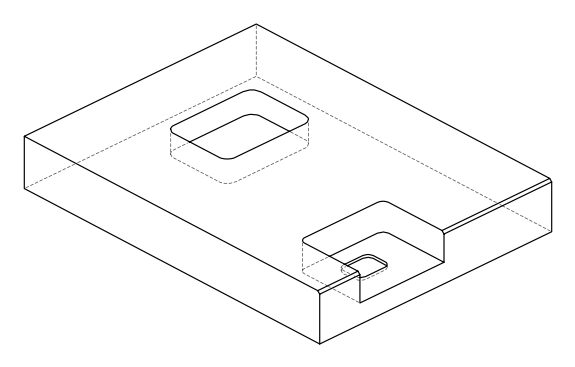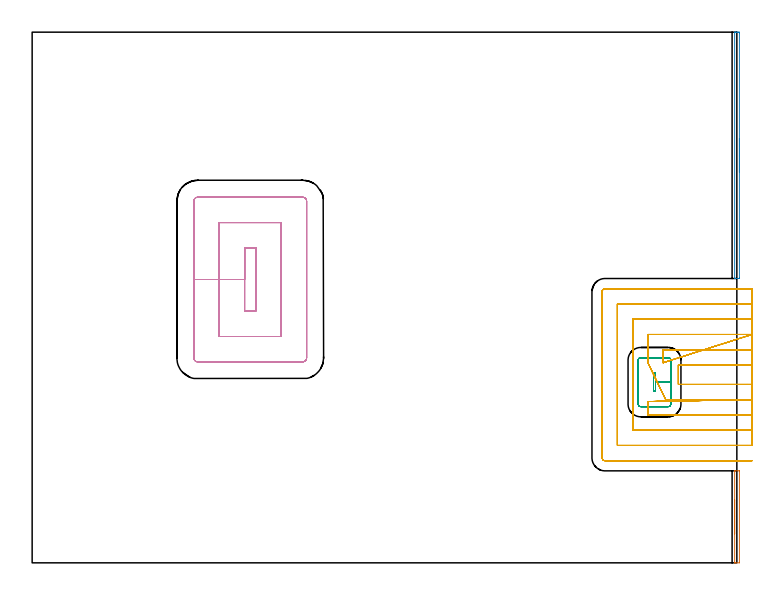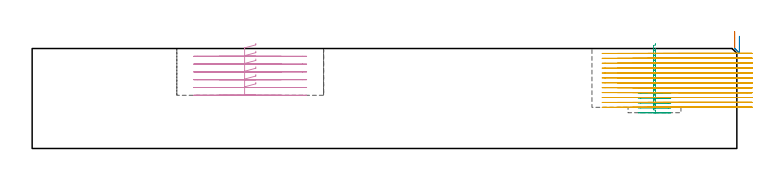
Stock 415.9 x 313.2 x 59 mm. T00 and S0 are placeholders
(PLAN: 5 operations, 3 tool changes, 57.3 min)
(1 AREA_MILL | FG_CHAMFER_SURFACE | UGT0205_001 | 0.59 min | 221 mm3)
(2 AREA_MILL_1 | FG_CHAMFER_SURFACE_1 | UGT0205_001 | 1.32 min | 574 mm3)
(3 MILL_RECTANGULAR_POCKET | POCKET_RECTANGULAR_STRAIGHT | NXT0201_011 | Follow Part, ap 3, ae 75% | 4.53 min | 46545 mm3)
(4 MILL_RECTANGULAR_POCKET_1 | POCKET_RECTANGULAR_STRAIGHT_1 | UGT0201_136 | Follow Part, ap 5, ae 75% | 8.53 min | 276510 mm3)
(5 MILL_SLOT | SLOT_PARTIAL_RECTANGULAR | NXT0201_011 | Follow Part, ap 3, ae 75% | 42.31 min | 293293 mm3)
(TOOL UGT0205_001 | Chamfer Mill 20 x 3 x 45 deg. | D20 FL50 Z2)
(TOOL NXT0201_011 | ENDMILL 12mm [2P460-1200-NA 1630] | D12 FL38 Z6)
(TOOL UGT0201_136 | Carbide End Mill 20.0 | D20 FL30 Z4)
(OP 1 AREA_MILL)
G17 G21 G94 G90
T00 M6
G54
G17 G0 G90 X414.6 Y17.15 S1061 M3
G43 Z69. H0
G94 G1 Y17.188 Z68.128 F250.
Y17.302 Z67.263
Y17.491 Z66.412
Y17.753 Z65.58
Y18.087 Z64.774
Y18.49 Z64.
Y18.958 Z63.264
Y19.49 Z62.572
Y20.079 Z61.929
Y20.722 Z61.34
Y21.414 Z60.808
Y22.15 Z60.34
Y22.924 Z59.937
Y23.73 Z59.603
Y24.562 Z59.341
Y25.414 Z59.152
Y26.278 Z59.038
Y27.15 Z59.
Y54.211
X414.606 Y54.29 Z58.992
X414.806 Y54.3 Z58.792
X416.531 Z57.068
X417.392 Y54.299 Z56.206
X417.396 Y54.211 Z56.204
X417.4 Y53.954 Z56.2
Y0.275
X417.396 Y0.089 Z56.204
X417.392 Y0.001 Z56.206
X415.114 Y0. Z58.484
X414.805 Y0.001 Z58.793
X414.605 Y0.01 Z58.992
X414.6 Y0.089 Z59.
Y27.15
Y28.022 Z59.038
Y28.886 Z59.152
Y29.738 Z59.341
Y30.57 Z59.603
Y31.376 Z59.937
Y32.15 Z60.34
Y32.886 Z60.808
Y33.578 Z61.34
Y34.221 Z61.929
Y34.81 Z62.572
Y35.342 Z63.264
Y35.81 Z64.
Y36.213 Z64.774
Y36.547 Z65.58
Y36.809 Z66.412
Y36.998 Z67.263
Y37.112 Z68.128
Y37.15 Z69.
M5
M2
(OP 2 AREA_MILL_1)
G17 G21 G94 G90
T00 M6
G54
G17 G0 G90 X417.4 Y250.5 S1061 M3
G43 Z69. H0
Z66.2
G94 G1 Y250.462 Z65.328 F250.
Y250.348 Z64.464
Y250.159 Z63.612
Y249.897 Z62.78
Y249.563 Z61.974
Y249.16 Z61.2
Y248.692 Z60.464
Y248.16 Z59.772
Y247.571 Z59.129
Y246.928 Z58.54
Y246.236 Z58.008
Y245.5 Z57.54
Y244.726 Z57.137
Y243.92 Z56.803
Y243.088 Z56.541
Y242.236 Z56.352
Y241.372 Z56.238
Y240.5 Z56.2
Y168.118
X417.397 Y167.932 Z56.203
X417.391 Y167.802 Z56.205
X417.148 Y167.8 Z56.449
X416.886 Z56.71
X416.362 Z57.237
X415.638 Z57.961
X415.379 Z58.22
X414.904 Z58.695
X414.62 Y167.807 Z58.971
X414.603 Y167.809 Z58.988
X414.6 Y167.932 Z59.
Y313.068
X414.603 Y313.191 Z58.988
X414.62 Y313.193 Z58.971
X414.904 Y313.2 Z58.695
X415.638 Z57.961
X416.362 Z57.237
X416.886 Z56.71
X417.148 Z56.449
X417.391 Y313.198 Z56.206
X417.396 Y313.068 Z56.204
X417.4 Y312.81 Z56.2
Y240.5
Y239.628 Z56.238
Y238.764 Z56.352
Y237.912 Z56.541
Y237.08 Z56.803
Y236.274 Z57.137
Y235.5 Z57.54
Y234.764 Z58.008
Y234.072 Z58.54
Y233.429 Z59.129
Y232.84 Z59.772
Y232.308 Z60.464
Y231.84 Z61.2
Y231.437 Z61.974
Y231.103 Z62.78
Y230.841 Z63.612
Y230.652 Z64.464
Y230.538 Z65.328
Y230.5 Z66.2
G0 Z69.
M5
M2
(OP 3 MILL_RECTANGULAR_POCKET)
G17 G21 G94 G90
T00 M6
G54
G17 G0 G90 X367.9 Y108.774 S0 M3
G43 Z69. H1
Z62.
G94 G1 Y112.1 Z61.109 F250.
X366.7 Z60.787
Y101.2 Z57.866
X367.9 Z57.545
Y106.65 Z56.085
Y112.1 F500.
X366.7
Y101.2
X367.9
Y106.65
X376.9
Y119.6
G3 X375.4 Y121.1 R1.5
G1 X359.2
G3 X357.7 Y119.6 R1.5
G1 Y93.7
G3 X359.2 Y92.2 R1.5
G1 X375.4
G3 X376.9 Y93.7 R1.5
G1 Y106.65
Y107.65
G0 X367.9 Y108.774 Z59.085
G1 Y112.1 Z58.193 F250.
X366.7 Z57.872
Y101.2 Z54.951
X367.9 Z54.629
Y106.65 Z53.169
Y112.1 F500.
X366.7
Y101.2
X367.9
Y106.65
X376.9
Y119.6
G3 X375.4 Y121.1 R1.5
G1 X359.2
G3 X357.7 Y119.6 R1.5
G1 Y93.7
G3 X359.2 Y92.2 R1.5
G1 X375.4
G3 X376.9 Y93.7 R1.5
G1 Y106.65
Y107.65
G0 X367.9 Y108.774 Z56.169
G1 Y112.1 Z55.278 F250.
X366.7 Z54.956
Y101.2 Z52.036
X367.9 Z51.714
Y106.65 Z50.254
Y112.1 F500.
X366.7
Y101.2
X367.9
Y106.65
X376.9
Y119.6
G3 X375.4 Y121.1 R1.5
G1 X359.2
G3 X357.7 Y119.6 R1.5
G1 Y93.7
G3 X359.2 Y92.2 R1.5
G1 X375.4
G3 X376.9 Y93.7 R1.5
G1 Y106.65
Y107.65
G0 X367.9 Y108.774 Z53.254
G1 Y112.1 Z52.362 F250.
X366.7 Z52.041
Y101.2 Z49.12
X367.9 Z48.799
Y106.65 Z47.338
Y112.1 F500.
X366.7
Y101.2
X367.9
Y106.65
X376.9
Y119.6
G3 X375.4 Y121.1 R1.5
G1 X359.2
G3 X357.7 Y119.6 R1.5
G1 Y93.7
G3 X359.2 Y92.2 R1.5
G1 X375.4
G3 X376.9 Y93.7 R1.5
G1 Y106.65
Y107.65
G0 X367.9 Y108.774 Z50.338
G1 Y112.1 Z49.447 F250.
X366.7 Z49.126
Y101.2 Z46.205
X367.9 Z45.883
Y106.65 Z44.423
Y112.1 F500.
X366.7
Y101.2
X367.9
Y106.65
X376.9
Y119.6
G3 X375.4 Y121.1 R1.5
G1 X359.2
G3 X357.7 Y119.6 R1.5
G1 Y93.7
G3 X359.2 Y92.2 R1.5
G1 X375.4
G3 X376.9 Y93.7 R1.5
G1 Y106.65
Y107.65
G0 X367.9 Y108.774 Z47.423
G1 Y112.1 Z46.532 F250.
X366.7 Z46.21
Y101.2 Z43.29
X367.9 Z42.968
Y106.65 Z41.508
Y112.1 F500.
X366.7
Y101.2
X367.9
Y106.65
X376.9
Y119.6
G3 X375.4 Y121.1 R1.5
G1 X359.2
G3 X357.7 Y119.6 R1.5
G1 Y93.7
G3 X359.2 Y92.2 R1.5
G1 X375.4
G3 X376.9 Y93.7 R1.5
G1 Y106.65
Y107.65
G0 X367.9 Y108.774 Z44.508
G1 Y112.1 Z43.616 F250.
X366.7 Z43.295
Y101.2 Z40.374
X367.9 Z40.053
Y106.65 Z38.592
Y112.1 F500.
X366.7
Y101.2
X367.9
Y106.65
X376.9
Y119.6
G3 X375.4 Y121.1 R1.5
G1 X359.2
G3 X357.7 Y119.6 R1.5
G1 Y93.7
G3 X359.2 Y92.2 R1.5
G1 X375.4
G3 X376.9 Y93.7 R1.5
G1 Y106.65
Y107.65
G0 X367.9 Y108.774 Z41.592
G1 Y112.1 Z40.701 F250.
X366.7 Z40.379
Y101.2 Z37.459
X367.9 Z37.137
Y106.65 Z35.677
Y112.1 F500.
X366.7
Y101.2
X367.9
Y106.65
X376.9
Y119.6
G3 X375.4 Y121.1 R1.5
G1 X359.2
G3 X357.7 Y119.6 R1.5
G1 Y93.7
G3 X359.2 Y92.2 R1.5
G1 X375.4
G3 X376.9 Y93.7 R1.5
G1 Y106.65
Y107.65
G0 X367.9 Y108.774 Z38.677
G1 Y112.1 Z37.786 F250.
X366.7 Z37.464
Y101.2 Z34.543
X367.9 Z34.222
Y106.65 Z32.762
Y112.1 F500.
X366.7
Y101.2
X367.9
Y106.65
X376.9
Y119.6
G3 X375.4 Y121.1 R1.5
G1 X359.2
G3 X357.7 Y119.6 R1.5
G1 Y93.7
G3 X359.2 Y92.2 R1.5
G1 X375.4
G3 X376.9 Y93.7 R1.5
G1 Y106.65
Y107.65
G0 X367.9 Y108.774 Z35.762
G1 Y112.1 Z34.87 F250.
X366.7 Z34.549
Y101.2 Z31.628
X367.9 Z31.306
Y106.65 Z29.846
Y112.1 F500.
X366.7
Y101.2
X367.9
Y106.65
X376.9
Y119.6
G3 X375.4 Y121.1 R1.5
G1 X359.2
G3 X357.7 Y119.6 R1.5
G1 Y93.7
G3 X359.2 Y92.2 R1.5
G1 X375.4
G3 X376.9 Y93.7 R1.5
G1 Y106.65
Y107.65
G0 X367.9 Y108.774 Z32.846
G1 Y112.1 Z31.955 F250.
X366.7 Z31.633
Y101.2 Z28.713
X367.9 Z28.391
Y106.65 Z26.931
Y112.1 F500.
X366.7
Y101.2
X367.9
Y106.65
X376.9
Y119.6
G3 X375.4 Y121.1 R1.5
G1 X359.2
G3 X357.7 Y119.6 R1.5
G1 Y93.7
G3 X359.2 Y92.2 R1.5
G1 X375.4
G3 X376.9 Y93.7 R1.5
G1 Y106.65
Y107.65
G0 X367.9 Y108.774 Z29.931
G1 Y112.1 Z29.039 F250.
X366.7 Z28.718
Y101.2 Z25.797
X367.9 Z25.476
Y106.65 Z24.015
Y112.1 F500.
X366.7
Y101.2
X367.9
Y106.65
X376.9
Y119.6
G3 X375.4 Y121.1 R1.5
G1 X359.2
G3 X357.7 Y119.6 R1.5
G1 Y93.7
G3 X359.2 Y92.2 R1.5
G1 X375.4
G3 X376.9 Y93.7 R1.5
G1 Y106.65
Y107.65
G0 X367.9 Y108.774 Z27.015
G1 Y112.1 Z26.124 F250.
X366.7 Z25.803
Y101.2 Z22.882
X367.9 Z22.56
Y106.65 Z21.1
Y112.1 F500.
X366.7
Y101.2
X367.9
Y106.65
X376.9
Y119.6
G3 X375.4 Y121.1 R1.5
G1 X359.2
G3 X357.7 Y119.6 R1.5
G1 Y93.7
G3 X359.2 Y92.2 R1.5
G1 X375.4
G3 X376.9 Y93.7 R1.5
G1 Y106.65
Y107.65
G0 Z69.
M5
M2
(OP 4 MILL_RECTANGULAR_POCKET_1)
G17 G21 G94 G90
T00 M6
G54
G17 G0 G90 X132. Y182.636 S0 M3
G43 Z69. H0
Z62.
G94 G1 Y185.8 Z61.152 F250.
X125.4 Z59.384
Y167.2 Z54.4
Y148.6 F500.
X132.
Y185.8
X125.4
Y167.2
X110.4
Y133.6
X147.
Y200.8
X110.4
Y167.2
X95.4
Y121.
G3 X97.8 Y118.6 R2.4
G1 X159.6
G3 X162. Y121. R2.4
G1 Y213.4
G3 X159.6 Y215.8 R2.4
G1 X97.8
G3 X95.4 Y213.4 R2.4
G1 Y167.2
Y166.2
G0 X132. Y182.636 Z57.4
G1 Y185.8 Z56.552 F250.
X125.4 Z54.784
Y167.2 Z49.8
Y148.6 F500.
X132.
Y185.8
X125.4
Y167.2
X110.4
Y133.6
X147.
Y200.8
X110.4
Y167.2
X95.4
Y121.
G3 X97.8 Y118.6 R2.4
G1 X159.6
G3 X162. Y121. R2.4
G1 Y213.4
G3 X159.6 Y215.8 R2.4
G1 X97.8
G3 X95.4 Y213.4 R2.4
G1 Y167.2
Y166.2
G0 X132. Y182.636 Z52.8
G1 Y185.8 Z51.952 F250.
X125.4 Z50.184
Y167.2 Z45.2
Y148.6 F500.
X132.
Y185.8
X125.4
Y167.2
X110.4
Y133.6
X147.
Y200.8
X110.4
Y167.2
X95.4
Y121.
G3 X97.8 Y118.6 R2.4
G1 X159.6
G3 X162. Y121. R2.4
G1 Y213.4
G3 X159.6 Y215.8 R2.4
G1 X97.8
G3 X95.4 Y213.4 R2.4
G1 Y167.2
Y166.2
G0 X132. Y182.636 Z48.2
G1 Y185.8 Z47.352 F250.
X125.4 Z45.584
Y167.2 Z40.6
Y148.6 F500.
X132.
Y185.8
X125.4
Y167.2
X110.4
Y133.6
X147.
Y200.8
X110.4
Y167.2
X95.4
Y121.
G3 X97.8 Y118.6 R2.4
G1 X159.6
G3 X162. Y121. R2.4
G1 Y213.4
G3 X159.6 Y215.8 R2.4
G1 X97.8
G3 X95.4 Y213.4 R2.4
G1 Y167.2
Y166.2
G0 X132. Y182.636 Z43.6
G1 Y185.8 Z42.752 F250.
X125.4 Z40.984
Y167.2 Z36.
Y148.6 F500.
X132.
Y185.8
X125.4
Y167.2
X110.4
Y133.6
X147.
Y200.8
X110.4
Y167.2
X95.4
Y121.
G3 X97.8 Y118.6 R2.4
G1 X159.6
G3 X162. Y121. R2.4
G1 Y213.4
G3 X159.6 Y215.8 R2.4
G1 X97.8
G3 X95.4 Y213.4 R2.4
G1 Y167.2
Y166.2
G0 X132. Y182.636 Z39.
G1 Y185.8 Z38.152 F250.
X125.4 Z36.384
Y167.2 Z31.4
Y148.6 F500.
X132.
Y185.8
X125.4
Y167.2
X110.4
Y133.6
X147.
Y200.8
X110.4
Y167.2
X95.4
Y121.
G3 X97.8 Y118.6 R2.4
G1 X159.6
G3 X162. Y121. R2.4
G1 Y213.4
G3 X159.6 Y215.8 R2.4
G1 X97.8
G3 X95.4 Y213.4 R2.4
G1 Y167.2
Y166.2
G0 Z69.
M5
M2
(OP 5 MILL_SLOT)
G17 G21 G94 G90
T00 M6
G54
G17 G0 G90 X424.9 Y116.8 S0 M3
G43 Z69. H1
Z56.108
G94 G1 X421.9 F250.
X381.4 F500.
Y105.3
X421.9
X424.9 F250.
Y125.8
X421.9
X372.4 F500.
Y121.1
Y118.1 F250.
X424.9 Y134.8 F500.
X421.9 F250.
X363.4 F500.
Y121.1
Y118.1 F250.
X373.9 Y96.3 F500.
X376.9 F250.
X421.9 F500.
X424.9 F250.
X363.4 Y95.2 F500.
Y92.2 F250.
Y87.3 F500.
X421.9
X424.9 F250.
Y143.8
X421.9
X354.4 F500.
Y78.3
X421.9
X424.9 F250.
Y152.8
X421.9
X345.4 F500.
Y69.3
X421.9
X424.9 F250.
Y161.8
X421.9
X338.1 F500.
G3 X336.4 Y160.1 R1.7
G1 Y62.
G3 X338.1 Y60.3 R1.7
G1 X421.9
X424.9 F250.
G0 Y116.8 Z53.217
G1 X421.9
X381.4 F500.
Y105.3
X421.9
X424.9 F250.
Y125.8
X421.9
X372.4 F500.
Y121.1
Y118.1 F250.
X424.9 Y134.8 F500.
X421.9 F250.
X363.4 F500.
Y121.1
Y118.1 F250.
X373.9 Y96.3 F500.
X376.9 F250.
X421.9 F500.
X424.9 F250.
X363.4 Y95.2 F500.
Y92.2 F250.
Y87.3 F500.
X421.9
X424.9 F250.
Y143.8
X421.9
X354.4 F500.
Y78.3
X421.9
X424.9 F250.
Y152.8
X421.9
X345.4 F500.
Y69.3
X421.9
X424.9 F250.
Y161.8
X421.9
X338.1 F500.
G3 X336.4 Y160.1 R1.7
G1 Y62.
G3 X338.1 Y60.3 R1.7
G1 X421.9
X424.9 F250.
G0 Y116.8 Z50.325
G1 X421.9
X381.4 F500.
Y105.3
X421.9
X424.9 F250.
Y125.8
X421.9
X372.4 F500.
Y121.1
Y118.1 F250.
X424.9 Y134.8 F500.
X421.9 F250.
X363.4 F500.
Y121.1
Y118.1 F250.
X373.9 Y96.3 F500.
X376.9 F250.
X421.9 F500.
X424.9 F250.
X363.4 Y95.2 F500.
Y92.2 F250.
Y87.3 F500.
X421.9
X424.9 F250.
Y143.8
X421.9
X354.4 F500.
Y78.3
X421.9
X424.9 F250.
Y152.8
X421.9
X345.4 F500.
Y69.3
X421.9
X424.9 F250.
Y161.8
X421.9
X338.1 F500.
G3 X336.4 Y160.1 R1.7
G1 Y62.
G3 X338.1 Y60.3 R1.7
G1 X421.9
X424.9 F250.
G0 Y116.8 Z47.433
G1 X421.9
X381.4 F500.
Y105.3
X421.9
X424.9 F250.
Y125.8
X421.9
X372.4 F500.
Y121.1
Y118.1 F250.
X424.9 Y134.8 F500.
X421.9 F250.
X363.4 F500.
Y121.1
Y118.1 F250.
X373.9 Y96.3 F500.
X376.9 F250.
X421.9 F500.
X424.9 F250.
X363.4 Y95.2 F500.
Y92.2 F250.
Y87.3 F500.
X421.9
X424.9 F250.
Y143.8
X421.9
X354.4 F500.
Y78.3
X421.9
X424.9 F250.
Y152.8
X421.9
X345.4 F500.
Y69.3
X421.9
X424.9 F250.
Y161.8
X421.9
X338.1 F500.
G3 X336.4 Y160.1 R1.7
G1 Y62.
G3 X338.1 Y60.3 R1.7
G1 X421.9
X424.9 F250.
G0 Y116.8 Z44.542
G1 X421.9
X381.4 F500.
Y105.3
X421.9
X424.9 F250.
Y125.8
X421.9
X372.4 F500.
Y121.1
Y118.1 F250.
X424.9 Y134.8 F500.
X421.9 F250.
X363.4 F500.
Y121.1
Y118.1 F250.
X373.9 Y96.3 F500.
X376.9 F250.
X421.9 F500.
X424.9 F250.
X363.4 Y95.2 F500.
Y92.2 F250.
Y87.3 F500.
X421.9
X424.9 F250.
Y143.8
X421.9
X354.4 F500.
Y78.3
X421.9
X424.9 F250.
Y152.8
X421.9
X345.4 F500.
Y69.3
X421.9
X424.9 F250.
Y161.8
X421.9
X338.1 F500.
G3 X336.4 Y160.1 R1.7
G1 Y62.
G3 X338.1 Y60.3 R1.7
G1 X421.9
X424.9 F250.
G0 Y116.8 Z41.65
G1 X421.9
X381.4 F500.
Y105.3
X421.9
X424.9 F250.
Y125.8
X421.9
X372.4 F500.
Y121.1
Y118.1 F250.
X424.9 Y134.8 F500.
X421.9 F250.
X363.4 F500.
Y121.1
Y118.1 F250.
X373.9 Y96.3 F500.
X376.9 F250.
X421.9 F500.
X424.9 F250.
X363.4 Y95.2 F500.
Y92.2 F250.
Y87.3 F500.
X421.9
X424.9 F250.
Y143.8
X421.9
X354.4 F500.
Y78.3
X421.9
X424.9 F250.
Y152.8
X421.9
X345.4 F500.
Y69.3
X421.9
X424.9 F250.
Y161.8
X421.9
X338.1 F500.
G3 X336.4 Y160.1 R1.7
G1 Y62.
G3 X338.1 Y60.3 R1.7
G1 X421.9
X424.9 F250.
G0 Y116.8 Z38.758
G1 X421.9
X381.4 F500.
Y105.3
X421.9
X424.9 F250.
Y125.8
X421.9
X372.4 F500.
Y121.1
Y118.1 F250.
X424.9 Y134.8 F500.
X421.9 F250.
X363.4 F500.
Y121.1
Y118.1 F250.
X373.9 Y96.3 F500.
X376.9 F250.
X421.9 F500.
X424.9 F250.
X363.4 Y95.2 F500.
Y92.2 F250.
Y87.3 F500.
X421.9
X424.9 F250.
Y143.8
X421.9
X354.4 F500.
Y78.3
X421.9
X424.9 F250.
Y152.8
X421.9
X345.4 F500.
Y69.3
X421.9
X424.9 F250.
Y161.8
X421.9
X338.1 F500.
G3 X336.4 Y160.1 R1.7
G1 Y62.
G3 X338.1 Y60.3 R1.7
G1 X421.9
X424.9 F250.
G0 Y116.8 Z35.867
G1 X421.9
X381.4 F500.
Y105.3
X421.9
X424.9 F250.
Y125.8
X421.9
X372.4 F500.
Y121.1
Y118.1 F250.
X424.9 Y134.8 F500.
X421.9 F250.
X363.4 F500.
Y121.1
Y118.1 F250.
X373.9 Y96.3 F500.
X376.9 F250.
X421.9 F500.
X424.9 F250.
X363.4 Y95.2 F500.
Y92.2 F250.
Y87.3 F500.
X421.9
X424.9 F250.
Y143.8
X421.9
X354.4 F500.
Y78.3
X421.9
X424.9 F250.
Y152.8
X421.9
X345.4 F500.
Y69.3
X421.9
X424.9 F250.
Y161.8
X421.9
X338.1 F500.
G3 X336.4 Y160.1 R1.7
G1 Y62.
G3 X338.1 Y60.3 R1.7
G1 X421.9
X424.9 F250.
G0 Y116.8 Z32.975
G1 X421.9
X381.4 F500.
Y105.3
X421.9
X424.9 F250.
Y125.8
X421.9
X372.4 F500.
Y121.1
Y118.1 F250.
X424.9 Y134.8 F500.
X421.9 F250.
X363.4 F500.
Y121.1
Y118.1 F250.
X373.9 Y96.3 F500.
X376.9 F250.
X421.9 F500.
X424.9 F250.
X363.4 Y95.2 F500.
Y92.2 F250.
Y87.3 F500.
X421.9
X424.9 F250.
Y143.8
X421.9
X354.4 F500.
Y78.3
X421.9
X424.9 F250.
Y152.8
X421.9
X345.4 F500.
Y69.3
X421.9
X424.9 F250.
Y161.8
X421.9
X338.1 F500.
G3 X336.4 Y160.1 R1.7
G1 Y62.
G3 X338.1 Y60.3 R1.7
G1 X421.9
X424.9 F250.
G0 Y116.8 Z30.083
G1 X421.9
X381.4 F500.
Y105.3
X421.9
X424.9 F250.
Y125.8
X421.9
X372.4 F500.
Y121.1
Y118.1 F250.
X424.9 Y134.8 F500.
X421.9 F250.
X363.4 F500.
Y121.1
Y118.1 F250.
X373.9 Y96.3 F500.
X376.9 F250.
X421.9 F500.
X424.9 F250.
X363.4 Y95.2 F500.
Y92.2 F250.
Y87.3 F500.
X421.9
X424.9 F250.
Y143.8
X421.9
X354.4 F500.
Y78.3
X421.9
X424.9 F250.
Y152.8
X421.9
X345.4 F500.
Y69.3
X421.9
X424.9 F250.
Y161.8
X421.9
X338.1 F500.
G3 X336.4 Y160.1 R1.7
G1 Y62.
G3 X338.1 Y60.3 R1.7
G1 X421.9
X424.9 F250.
G0 Y116.8 Z27.192
G1 X421.9
X381.4 F500.
Y105.3
X421.9
X424.9 F250.
Y125.8
X421.9
X372.4 F500.
Y121.1
Y118.1 F250.
X424.9 Y134.8 F500.
X421.9 F250.
X363.4 F500.
Y121.1
Y118.1 F250.
X373.9 Y96.3 F500.
X376.9 F250.
X421.9 F500.
X424.9 F250.
X363.4 Y95.2 F500.
Y92.2 F250.
Y87.3 F500.
X421.9
X424.9 F250.
Y143.8
X421.9
X354.4 F500.
Y78.3
X421.9
X424.9 F250.
Y152.8
X421.9
X345.4 F500.
Y69.3
X421.9
X424.9 F250.
Y161.8
X421.9
X338.1 F500.
G3 X336.4 Y160.1 R1.7
G1 Y62.
G3 X338.1 Y60.3 R1.7
G1 X421.9
X424.9 F250.
G0 Y116.8 Z24.3
G1 X421.9
X381.4 F500.
Y105.3
X421.9
X424.9 F250.
Y125.8
X421.9
X372.4 F500.
Y121.1
Y118.1 F250.
X424.9 Y134.8 F500.
X421.9 F250.
X363.4 F500.
Y121.1
Y118.1 F250.
X373.9 Y96.3 F500.
X376.9 F250.
X421.9 F500.
X424.9 F250.
X363.4 Y95.2 F500.
Y92.2 F250.
Y87.3 F500.
X421.9
X424.9 F250.
Y143.8
X421.9
X354.4 F500.
Y78.3
X421.9
X424.9 F250.
Y152.8
X421.9
X345.4 F500.
Y69.3
X421.9
X424.9 F250.
Y161.8
X421.9
X338.1 F500.
G3 X336.4 Y160.1 R1.7
G1 Y62.
G3 X338.1 Y60.3 R1.7
G1 X421.9
X424.9 F250.
G0 Z69.
M5
M2
